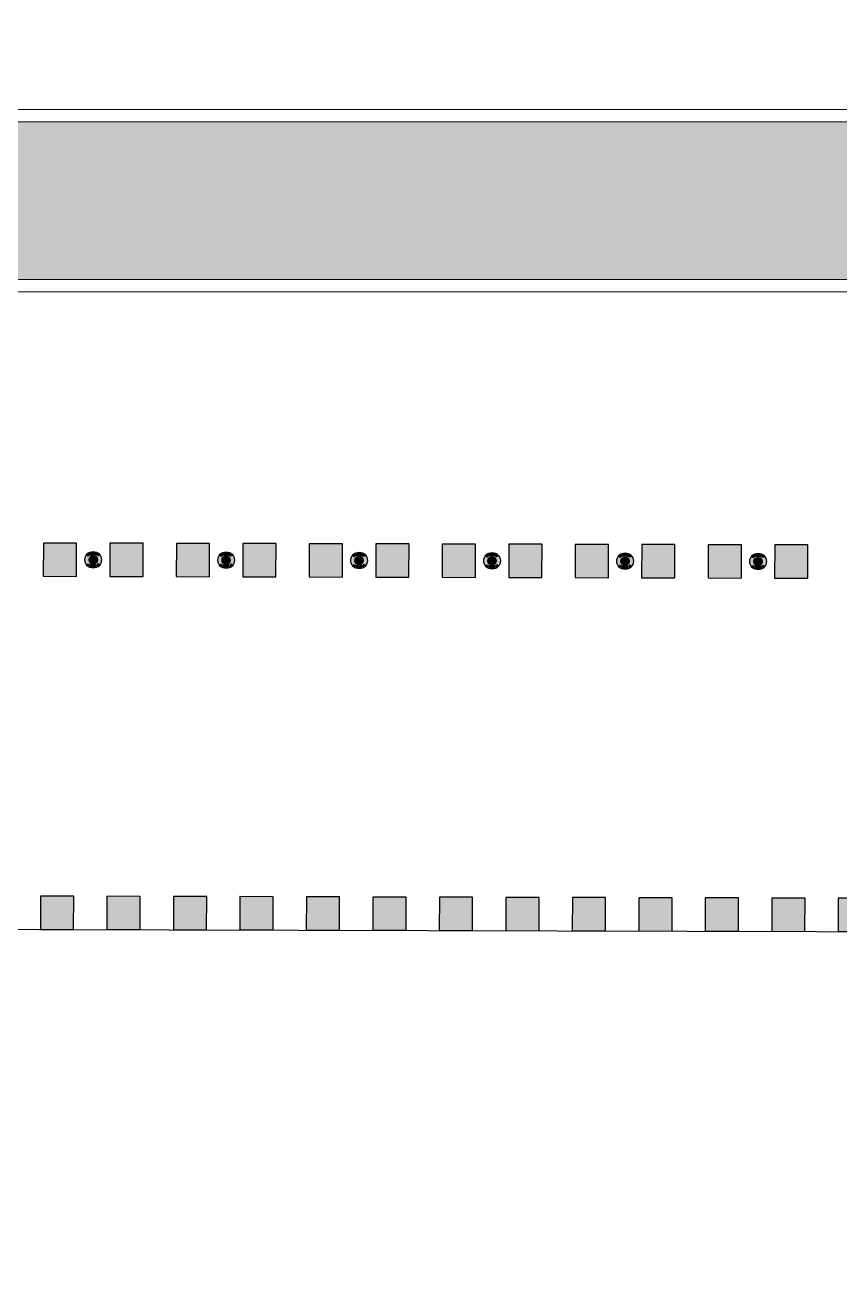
# Model space of a CAD drawing. Header units: metres. Extents: x 668617 to 675126, y 2286318 to 2293677.
# Drawn here: x 669249.54 to 669259.34, y 2287198.69 to 2287213.88 of the extents above; entities that cross this region are included whole.
import ezdxf

# ---------------------------------------------------------------- set-up
doc = ezdxf.new("R2010")
doc.units = ezdxf.units.M
doc.header["$MEASUREMENT"] = 0
for name, color, linetype in [('CU_VEGETACION', 54, 'Continuous'), ('DMTG-B-CuadrosVerdes', 94, 'Continuous'), ('DMTG-M-VIALETON', 92, 'Continuous'), ('DMTG-PB-BANQUETAS', 251, 'Continuous')]:
    doc.layers.add(name, color=color, linetype=linetype)

# ---------------------------------------------------------------- blocks, each defined once
blk = doc.blocks.new('*U124')
h = blk.add_hatch(color=256)
h.dxf.hatch_style = 1
h.paths.add_polyline_path([(9.624, 4.25), (10.024, 4.25), (10.024, 4.65), (9.624, 4.65)])
h = blk.add_hatch(color=256)
h.dxf.hatch_style = 1
h.paths.add_polyline_path([(9.624, 4.25), (10.024, 4.25), (10.024, 4.65), (9.624, 4.65)])
h = blk.add_hatch(color=256)
h.dxf.hatch_style = 1
h.paths.add_polyline_path([(10.424, 4.25), (10.824, 4.25), (10.824, 4.65), (10.424, 4.65)])
h = blk.add_hatch(color=256)
h.dxf.hatch_style = 1
h.paths.add_polyline_path([(10.424, 4.25), (10.824, 4.25), (10.824, 4.65), (10.424, 4.65)])
h = blk.add_hatch(color=256)
h.dxf.hatch_style = 1
h.paths.add_polyline_path([(11.224, 4.25), (11.624, 4.25), (11.624, 4.65), (11.224, 4.65)])
h = blk.add_hatch(color=256)
h.dxf.hatch_style = 1
h.paths.add_polyline_path([(11.224, 4.25), (11.624, 4.25), (11.624, 4.65), (11.224, 4.65)])
h = blk.add_hatch(color=256)
h.dxf.hatch_style = 1
h.paths.add_polyline_path([(12.024, 4.25), (12.424, 4.25), (12.424, 4.65), (12.024, 4.65)])
h = blk.add_hatch(color=256)
h.dxf.hatch_style = 1
h.paths.add_polyline_path([(12.024, 4.25), (12.424, 4.25), (12.424, 4.65), (12.024, 4.65)])
h = blk.add_hatch(color=256)
h.dxf.hatch_style = 1
h.paths.add_polyline_path([(12.824, 4.25), (13.224, 4.25), (13.224, 4.65), (12.824, 4.65)])
h = blk.add_hatch(color=256)
h.dxf.hatch_style = 1
h.paths.add_polyline_path([(12.824, 4.25), (13.224, 4.25), (13.224, 4.65), (12.824, 4.65)])
h = blk.add_hatch(color=256)
h.dxf.hatch_style = 1
h.paths.add_polyline_path([(13.624, 4.25), (14.024, 4.25), (14.024, 4.65), (13.624, 4.65)])
h = blk.add_hatch(color=256)
h.dxf.hatch_style = 1
h.paths.add_polyline_path([(13.624, 4.25), (14.024, 4.25), (14.024, 4.65), (13.624, 4.65)])
h = blk.add_hatch(color=256)
h.dxf.hatch_style = 1
h.paths.add_polyline_path([(14.424, 4.25), (14.824, 4.25), (14.824, 4.65), (14.424, 4.65)])
h = blk.add_hatch(color=256)
h.dxf.hatch_style = 1
h.paths.add_polyline_path([(14.424, 4.25), (14.824, 4.25), (14.824, 4.65), (14.424, 4.65)])
h = blk.add_hatch(color=256)
h.dxf.hatch_style = 1
h.paths.add_polyline_path([(15.224, 4.25), (15.624, 4.25), (15.624, 4.65), (15.224, 4.65)])
h = blk.add_hatch(color=256)
h.dxf.hatch_style = 1
h.paths.add_polyline_path([(15.224, 4.25), (15.624, 4.25), (15.624, 4.65), (15.224, 4.65)])
h = blk.add_hatch(color=256)
h.dxf.hatch_style = 1
h.paths.add_polyline_path([(16.024, 4.25), (16.424, 4.25), (16.424, 4.65), (16.024, 4.65)])
h = blk.add_hatch(color=256)
h.dxf.hatch_style = 1
h.paths.add_polyline_path([(16.024, 4.25), (16.424, 4.25), (16.424, 4.65), (16.024, 4.65)])
h = blk.add_hatch(color=256)
h.dxf.hatch_style = 1
h.paths.add_polyline_path([(16.824, 4.25), (17.224, 4.25), (17.224, 4.65), (16.824, 4.65)])
h = blk.add_hatch(color=256)
h.dxf.hatch_style = 1
h.paths.add_polyline_path([(16.824, 4.25), (17.224, 4.25), (17.224, 4.65), (16.824, 4.65)])
h = blk.add_hatch(color=256)
h.dxf.hatch_style = 1
h.paths.add_polyline_path([(17.624, 4.25), (18.024, 4.25), (18.024, 4.65), (17.624, 4.65)])
h = blk.add_hatch(color=256)
h.dxf.hatch_style = 1
h.paths.add_polyline_path([(17.624, 4.25), (18.024, 4.25), (18.024, 4.65), (17.624, 4.65)])
h = blk.add_hatch(color=256)
h.dxf.hatch_style = 1
h.paths.add_polyline_path([(18.424, 4.25), (18.824, 4.25), (18.824, 4.65), (18.424, 4.65)])
h = blk.add_hatch(color=256)
h.dxf.hatch_style = 1
h.paths.add_polyline_path([(18.424, 4.25), (18.824, 4.25), (18.824, 4.65), (18.424, 4.65)])
h = blk.add_hatch(color=256)
h.dxf.hatch_style = 1
h.paths.add_polyline_path([(9.6, 0), (10, 0), (10, 0.4), (9.6, 0.4)])
h = blk.add_hatch(color=256)
h.dxf.hatch_style = 1
h.paths.add_polyline_path([(9.6, 0), (10, 0), (10, 0.4), (9.6, 0.4)])
h = blk.add_hatch(color=256)
h.dxf.hatch_style = 1
h.paths.add_polyline_path([(10.4, 0), (10.8, 0), (10.8, 0.4), (10.4, 0.4)])
h = blk.add_hatch(color=256)
h.dxf.hatch_style = 1
h.paths.add_polyline_path([(10.4, 0), (10.8, 0), (10.8, 0.4), (10.4, 0.4)])
h = blk.add_hatch(color=256)
h.dxf.hatch_style = 1
h.paths.add_polyline_path([(11.2, 0), (11.6, 0), (11.6, 0.4), (11.2, 0.4)])
h = blk.add_hatch(color=256)
h.dxf.hatch_style = 1
h.paths.add_polyline_path([(11.2, 0), (11.6, 0), (11.6, 0.4), (11.2, 0.4)])
h = blk.add_hatch(color=256)
h.dxf.hatch_style = 1
h.paths.add_polyline_path([(12, 0), (12.4, 0), (12.4, 0.4), (12, 0.4)])
h = blk.add_hatch(color=256)
h.dxf.hatch_style = 1
h.paths.add_polyline_path([(12, 0), (12.4, 0), (12.4, 0.4), (12, 0.4)])
h = blk.add_hatch(color=256)
h.dxf.hatch_style = 1
h.paths.add_polyline_path([(12.8, 0), (13.2, 0), (13.2, 0.4), (12.8, 0.4)])
h = blk.add_hatch(color=256)
h.dxf.hatch_style = 1
h.paths.add_polyline_path([(12.8, 0), (13.2, 0), (13.2, 0.4), (12.8, 0.4)])
h = blk.add_hatch(color=256)
h.dxf.hatch_style = 1
h.paths.add_polyline_path([(13.6, 0), (14, 0), (14, 0.4), (13.6, 0.4)])
h = blk.add_hatch(color=256)
h.dxf.hatch_style = 1
h.paths.add_polyline_path([(13.6, 0), (14, 0), (14, 0.4), (13.6, 0.4)])
h = blk.add_hatch(color=256)
h.dxf.hatch_style = 1
h.paths.add_polyline_path([(14.4, 0), (14.8, 0), (14.8, 0.4), (14.4, 0.4)])
h = blk.add_hatch(color=256)
h.dxf.hatch_style = 1
h.paths.add_polyline_path([(14.4, 0), (14.8, 0), (14.8, 0.4), (14.4, 0.4)])
h = blk.add_hatch(color=256)
h.dxf.hatch_style = 1
h.paths.add_polyline_path([(15.2, 0), (15.6, 0), (15.6, 0.4), (15.2, 0.4)])
h = blk.add_hatch(color=256)
h.dxf.hatch_style = 1
h.paths.add_polyline_path([(15.2, 0), (15.6, 0), (15.6, 0.4), (15.2, 0.4)])
h = blk.add_hatch(color=256)
h.dxf.hatch_style = 1
h.paths.add_polyline_path([(16, 0), (16.4, 0), (16.4, 0.4), (16, 0.4)])
h = blk.add_hatch(color=256)
h.dxf.hatch_style = 1
h.paths.add_polyline_path([(16, 0), (16.4, 0), (16.4, 0.4), (16, 0.4)])
h = blk.add_hatch(color=256)
h.dxf.hatch_style = 1
h.paths.add_polyline_path([(16.8, 0), (17.2, 0), (17.2, 0.4), (16.8, 0.4)])
h = blk.add_hatch(color=256)
h.dxf.hatch_style = 1
h.paths.add_polyline_path([(16.8, 0), (17.2, 0), (17.2, 0.4), (16.8, 0.4)])
h = blk.add_hatch(color=256)
h.dxf.hatch_style = 1
h.paths.add_polyline_path([(17.6, 0), (18, 0), (18, 0.4), (17.6, 0.4)])
h = blk.add_hatch(color=256)
h.dxf.hatch_style = 1
h.paths.add_polyline_path([(17.6, 0), (18, 0), (18, 0.4), (17.6, 0.4)])
h = blk.add_hatch(color=256)
h.dxf.hatch_style = 1
h.paths.add_polyline_path([(18.4, 0), (18.8, 0), (18.8, 0.4), (18.4, 0.4)])
h = blk.add_hatch(color=256)
h.dxf.hatch_style = 1
h.paths.add_polyline_path([(18.4, 0), (18.8, 0), (18.8, 0.4), (18.4, 0.4)])
h = blk.add_hatch(color=256)
h.dxf.hatch_style = 1
h.paths.add_polyline_path([(19.2, 0), (19.6, 0), (19.6, 0.4), (19.2, 0.4)])
h = blk.add_hatch(color=256)
h.dxf.hatch_style = 1
h.paths.add_polyline_path([(19.2, 0), (19.6, 0), (19.6, 0.4), (19.2, 0.4)])
for points in [[(9.624, 4.25), (10.024, 4.25), (10.024, 4.65), (9.624, 4.65)], [(9.624, 4.25), (10.024, 4.25), (10.024, 4.65), (9.624, 4.65)], [(10.424, 4.25), (10.824, 4.25), (10.824, 4.65), (10.424, 4.65)], [(10.424, 4.25), (10.824, 4.25), (10.824, 4.65), (10.424, 4.65)], [(11.224, 4.25), (11.624, 4.25), (11.624, 4.65), (11.224, 4.65)], [(11.224, 4.25), (11.624, 4.25), (11.624, 4.65), (11.224, 4.65)], [(12.024, 4.25), (12.424, 4.25), (12.424, 4.65), (12.024, 4.65)], [(12.024, 4.25), (12.424, 4.25), (12.424, 4.65), (12.024, 4.65)], [(12.824, 4.25), (13.224, 4.25), (13.224, 4.65), (12.824, 4.65)], [(12.824, 4.25), (13.224, 4.25), (13.224, 4.65), (12.824, 4.65)], [(13.624, 4.25), (14.024, 4.25), (14.024, 4.65), (13.624, 4.65)], [(13.624, 4.25), (14.024, 4.25), (14.024, 4.65), (13.624, 4.65)], [(14.424, 4.25), (14.824, 4.25), (14.824, 4.65), (14.424, 4.65)], [(14.424, 4.25), (14.824, 4.25), (14.824, 4.65), (14.424, 4.65)], [(15.224, 4.25), (15.624, 4.25), (15.624, 4.65), (15.224, 4.65)], [(15.224, 4.25), (15.624, 4.25), (15.624, 4.65), (15.224, 4.65)], [(16.024, 4.25), (16.424, 4.25), (16.424, 4.65), (16.024, 4.65)], [(16.024, 4.25), (16.424, 4.25), (16.424, 4.65), (16.024, 4.65)], [(16.824, 4.25), (17.224, 4.25), (17.224, 4.65), (16.824, 4.65)], [(16.824, 4.25), (17.224, 4.25), (17.224, 4.65), (16.824, 4.65)], [(17.624, 4.25), (18.024, 4.25), (18.024, 4.65), (17.624, 4.65)], [(17.624, 4.25), (18.024, 4.25), (18.024, 4.65), (17.624, 4.65)], [(18.424, 4.25), (18.824, 4.25), (18.824, 4.65), (18.424, 4.65)], [(18.424, 4.25), (18.824, 4.25), (18.824, 4.65), (18.424, 4.65)], [(9.6, 0), (10, 0), (10, 0.4), (9.6, 0.4)], [(9.6, 0), (10, 0), (10, 0.4), (9.6, 0.4)], [(10.4, 0), (10.8, 0), (10.8, 0.4), (10.4, 0.4)], [(10.4, 0), (10.8, 0), (10.8, 0.4), (10.4, 0.4)], [(11.2, 0), (11.6, 0), (11.6, 0.4), (11.2, 0.4)], [(11.2, 0), (11.6, 0), (11.6, 0.4), (11.2, 0.4)], [(12, 0), (12.4, 0), (12.4, 0.4), (12, 0.4)], [(12, 0), (12.4, 0), (12.4, 0.4), (12, 0.4)], [(12.8, 0), (13.2, 0), (13.2, 0.4), (12.8, 0.4)], [(12.8, 0), (13.2, 0), (13.2, 0.4), (12.8, 0.4)], [(13.6, 0), (14, 0), (14, 0.4), (13.6, 0.4)], [(13.6, 0), (14, 0), (14, 0.4), (13.6, 0.4)], [(14.4, 0), (14.8, 0), (14.8, 0.4), (14.4, 0.4)], [(14.4, 0), (14.8, 0), (14.8, 0.4), (14.4, 0.4)], [(15.2, 0), (15.6, 0), (15.6, 0.4), (15.2, 0.4)], [(15.2, 0), (15.6, 0), (15.6, 0.4), (15.2, 0.4)], [(16, 0), (16.4, 0), (16.4, 0.4), (16, 0.4)], [(16, 0), (16.4, 0), (16.4, 0.4), (16, 0.4)], [(16.8, 0), (17.2, 0), (17.2, 0.4), (16.8, 0.4)], [(16.8, 0), (17.2, 0), (17.2, 0.4), (16.8, 0.4)], [(17.6, 0), (18, 0), (18, 0.4), (17.6, 0.4)], [(17.6, 0), (18, 0), (18, 0.4), (17.6, 0.4)], [(18.4, 0), (18.8, 0), (18.8, 0.4), (18.4, 0.4)], [(18.4, 0), (18.8, 0), (18.8, 0.4), (18.4, 0.4)], [(19.2, 0), (19.6, 0), (19.6, 0.4), (19.2, 0.4)], [(19.2, 0), (19.6, 0), (19.6, 0.4), (19.2, 0.4)]]:
    blk.add_lwpolyline(points, close=True)
blk = doc.blocks.new('*U85')
at = {"true_color": 0x58ba48}
h = blk.add_hatch(color=85, dxfattribs=at)
h.dxf.hatch_style = 1
h.paths.add_polyline_path([(22.992, 11.001, 1), (23.092, 11.001, 1)], flags=0)
h.paths.add_polyline_path([(22.991, 11.069), (22.98, 11.08, 0.062746), (22.963, 11.062), (22.973, 11.052, 0.413879), (22.991, 11.052, 0.414549)], flags=17)
h.paths.add_polyline_path([(22.988, 11.06, -1), (22.976, 11.06, -1)], flags=16)
h.paths.add_polyline_path([(22.992, 11.001, 1), (23.092, 11.001, 1)], flags=16)
h.paths.add_polyline_path([(23.103, 11.08), (23.092, 11.069, 0.413879), (23.092, 11.052, 0.414549), (23.11, 11.052), (23.121, 11.062, 0.062746)], flags=17)
h.paths.add_polyline_path([(23.107, 11.06, -1), (23.095, 11.06, -1)], flags=16)
h.paths.add_polyline_path([(23.121, 10.94), (23.11, 10.95, 0.413879), (23.092, 10.95, 0.414549), (23.092, 10.933), (23.103, 10.922, 0.062746)], flags=17)
h.paths.add_polyline_path([(23.095, 10.942, -1), (23.107, 10.942, -1)], flags=16)
h.paths.add_polyline_path([(22.991, 10.95, 0.414549), (22.973, 10.95), (22.963, 10.94, 0.062746), (22.98, 10.922), (22.991, 10.933, 0.413879)], flags=17)
h.paths.add_polyline_path([(22.976, 10.942, -1), (22.988, 10.942, -1)], flags=16)
h.paths.add_polyline_path([(23.121, 11.062), (23.11, 11.052, -0.414549), (23.092, 11.052, -0.413879), (23.092, 11.069), (23.103, 11.08, 0.342564), (22.98, 11.08), (22.991, 11.069, -0.414549), (22.991, 11.052, -0.413879), (22.973, 11.052), (22.963, 11.062, 0.166532), (22.942, 11.001, 0.166532), (22.963, 10.94), (22.973, 10.95, -0.414549), (22.991, 10.95, -0.413879), (22.991, 10.933), (22.98, 10.922, 0.342564), (23.103, 10.922), (23.092, 10.933, -0.414549), (23.092, 10.95, -0.413879), (23.11, 10.95), (23.121, 10.94, 0.166532), (23.142, 11.001, 0.166532)])
h.paths.add_polyline_path([(23.092, 11.001, -1), (22.992, 11.001, -1)], flags=0)
h.paths.add_polyline_path([(23.071, 11.056, 0.245947), (23.013, 11.056), (23.001, 11.078, -0.245947), (23.082, 11.078)], flags=16)
h.paths.add_polyline_path([(23.071, 10.946), (23.082, 10.923, -0.245947), (23.001, 10.923), (23.013, 10.946, 0.245947)], flags=16)
h = blk.add_hatch(color=85, dxfattribs=at)
h.dxf.hatch_style = 1
h.paths.add_polyline_path([(24.592, 11.001, 1), (24.692, 11.001, 1)], flags=0)
h.paths.add_polyline_path([(24.591, 11.069), (24.58, 11.08, 0.062746), (24.563, 11.062), (24.573, 11.052, 0.413879), (24.591, 11.052, 0.414549)], flags=17)
h.paths.add_polyline_path([(24.588, 11.06, -1), (24.576, 11.06, -1)], flags=16)
h.paths.add_polyline_path([(24.592, 11.001, 1), (24.692, 11.001, 1)], flags=16)
h.paths.add_polyline_path([(24.703, 11.08), (24.692, 11.069, 0.413879), (24.692, 11.052, 0.414549), (24.71, 11.052), (24.721, 11.062, 0.062746)], flags=17)
h.paths.add_polyline_path([(24.707, 11.06, -1), (24.695, 11.06, -1)], flags=16)
h.paths.add_polyline_path([(24.721, 10.94), (24.71, 10.95, 0.413879), (24.692, 10.95, 0.414549), (24.692, 10.933), (24.703, 10.922, 0.062746)], flags=17)
h.paths.add_polyline_path([(24.695, 10.942, -1), (24.707, 10.942, -1)], flags=16)
h.paths.add_polyline_path([(24.591, 10.95, 0.414549), (24.573, 10.95), (24.563, 10.94, 0.062746), (24.58, 10.922), (24.591, 10.933, 0.413879)], flags=17)
h.paths.add_polyline_path([(24.576, 10.942, -1), (24.588, 10.942, -1)], flags=16)
h.paths.add_polyline_path([(24.721, 11.062), (24.71, 11.052, -0.414549), (24.692, 11.052, -0.413879), (24.692, 11.069), (24.703, 11.08, 0.342564), (24.58, 11.08), (24.591, 11.069, -0.414549), (24.591, 11.052, -0.413879), (24.573, 11.052), (24.563, 11.062, 0.166532), (24.542, 11.001, 0.166532), (24.563, 10.94), (24.573, 10.95, -0.414549), (24.591, 10.95, -0.413879), (24.591, 10.933), (24.58, 10.922, 0.342564), (24.703, 10.922), (24.692, 10.933, -0.414549), (24.692, 10.95, -0.413879), (24.71, 10.95), (24.721, 10.94, 0.166532), (24.742, 11.001, 0.166532)])
h.paths.add_polyline_path([(24.692, 11.001, -1), (24.592, 11.001, -1)], flags=0)
h.paths.add_polyline_path([(24.671, 11.056, 0.245947), (24.613, 11.056), (24.601, 11.078, -0.245947), (24.682, 11.078)], flags=16)
h.paths.add_polyline_path([(24.671, 10.946), (24.682, 10.923, -0.245947), (24.601, 10.923), (24.613, 10.946, 0.245947)], flags=16)
h = blk.add_hatch(color=85, dxfattribs=at)
h.dxf.hatch_style = 1
h.paths.add_polyline_path([(26.192, 11.001, 1), (26.292, 11.001, 1)], flags=0)
h.paths.add_polyline_path([(26.191, 11.069), (26.18, 11.08, 0.062746), (26.163, 11.062), (26.173, 11.052, 0.413879), (26.191, 11.052, 0.414549)], flags=17)
h.paths.add_polyline_path([(26.188, 11.06, -1), (26.176, 11.06, -1)], flags=16)
h.paths.add_polyline_path([(26.192, 11.001, 1), (26.292, 11.001, 1)], flags=16)
h.paths.add_polyline_path([(26.303, 11.08), (26.292, 11.069, 0.413879), (26.292, 11.052, 0.414549), (26.31, 11.052), (26.321, 11.062, 0.062746)], flags=17)
h.paths.add_polyline_path([(26.307, 11.06, -1), (26.295, 11.06, -1)], flags=16)
h.paths.add_polyline_path([(26.321, 10.94), (26.31, 10.95, 0.413879), (26.292, 10.95, 0.414549), (26.292, 10.933), (26.303, 10.922, 0.062746)], flags=17)
h.paths.add_polyline_path([(26.295, 10.942, -1), (26.307, 10.942, -1)], flags=16)
h.paths.add_polyline_path([(26.191, 10.95, 0.414549), (26.173, 10.95), (26.163, 10.94, 0.062746), (26.18, 10.922), (26.191, 10.933, 0.413879)], flags=17)
h.paths.add_polyline_path([(26.176, 10.942, -1), (26.188, 10.942, -1)], flags=16)
h.paths.add_polyline_path([(26.321, 11.062), (26.31, 11.052, -0.414549), (26.292, 11.052, -0.413879), (26.292, 11.069), (26.303, 11.08, 0.342564), (26.18, 11.08), (26.191, 11.069, -0.414549), (26.191, 11.052, -0.413879), (26.173, 11.052), (26.163, 11.062, 0.166532), (26.142, 11.001, 0.166532), (26.163, 10.94), (26.173, 10.95, -0.414549), (26.191, 10.95, -0.413879), (26.191, 10.933), (26.18, 10.922, 0.342564), (26.303, 10.922), (26.292, 10.933, -0.414549), (26.292, 10.95, -0.413879), (26.31, 10.95), (26.321, 10.94, 0.166532), (26.342, 11.001, 0.166532)])
h.paths.add_polyline_path([(26.292, 11.001, -1), (26.192, 11.001, -1)], flags=0)
h.paths.add_polyline_path([(26.271, 11.056, 0.245947), (26.213, 11.056), (26.201, 11.078, -0.245947), (26.282, 11.078)], flags=16)
h.paths.add_polyline_path([(26.271, 10.946), (26.282, 10.923, -0.245947), (26.201, 10.923), (26.213, 10.946, 0.245947)], flags=16)
h = blk.add_hatch(color=85, dxfattribs=at)
h.dxf.hatch_style = 1
h.paths.add_polyline_path([(27.792, 11.001, 1), (27.892, 11.001, 1)], flags=0)
h.paths.add_polyline_path([(27.791, 11.069), (27.78, 11.08, 0.062746), (27.763, 11.062), (27.773, 11.052, 0.413879), (27.791, 11.052, 0.414549)], flags=17)
h.paths.add_polyline_path([(27.788, 11.06, -1), (27.776, 11.06, -1)], flags=16)
h.paths.add_polyline_path([(27.792, 11.001, 1), (27.892, 11.001, 1)], flags=16)
h.paths.add_polyline_path([(27.903, 11.08), (27.892, 11.069, 0.413879), (27.892, 11.052, 0.414549), (27.91, 11.052), (27.921, 11.062, 0.062746)], flags=17)
h.paths.add_polyline_path([(27.907, 11.06, -1), (27.895, 11.06, -1)], flags=16)
h.paths.add_polyline_path([(27.921, 10.94), (27.91, 10.95, 0.413879), (27.892, 10.95, 0.414549), (27.892, 10.933), (27.903, 10.922, 0.062746)], flags=17)
h.paths.add_polyline_path([(27.895, 10.942, -1), (27.907, 10.942, -1)], flags=16)
h.paths.add_polyline_path([(27.791, 10.95, 0.414549), (27.773, 10.95), (27.763, 10.94, 0.062746), (27.78, 10.922), (27.791, 10.933, 0.413879)], flags=17)
h.paths.add_polyline_path([(27.776, 10.942, -1), (27.788, 10.942, -1)], flags=16)
h.paths.add_polyline_path([(27.921, 11.062), (27.91, 11.052, -0.414549), (27.892, 11.052, -0.413879), (27.892, 11.069), (27.903, 11.08, 0.342564), (27.78, 11.08), (27.791, 11.069, -0.414549), (27.791, 11.052, -0.413879), (27.773, 11.052), (27.763, 11.062, 0.166532), (27.742, 11.001, 0.166532), (27.763, 10.94), (27.773, 10.95, -0.414549), (27.791, 10.95, -0.413879), (27.791, 10.933), (27.78, 10.922, 0.342564), (27.903, 10.922), (27.892, 10.933, -0.414549), (27.892, 10.95, -0.413879), (27.91, 10.95), (27.921, 10.94, 0.166532), (27.942, 11.001, 0.166532)])
h.paths.add_polyline_path([(27.892, 11.001, -1), (27.792, 11.001, -1)], flags=0)
h.paths.add_polyline_path([(27.871, 11.056, 0.245947), (27.813, 11.056), (27.801, 11.078, -0.245947), (27.882, 11.078)], flags=16)
h.paths.add_polyline_path([(27.871, 10.946), (27.882, 10.923, -0.245947), (27.801, 10.923), (27.813, 10.946, 0.245947)], flags=16)
h = blk.add_hatch(color=85, dxfattribs=at)
h.dxf.hatch_style = 1
h.paths.add_polyline_path([(29.392, 11.001, 1), (29.492, 11.001, 1)], flags=0)
h.paths.add_polyline_path([(29.391, 11.069), (29.38, 11.08, 0.062746), (29.363, 11.062), (29.373, 11.052, 0.413879), (29.391, 11.052, 0.414549)], flags=17)
h.paths.add_polyline_path([(29.388, 11.06, -1), (29.376, 11.06, -1)], flags=16)
h.paths.add_polyline_path([(29.392, 11.001, 1), (29.492, 11.001, 1)], flags=16)
h.paths.add_polyline_path([(29.503, 11.08), (29.492, 11.069, 0.413879), (29.492, 11.052, 0.414549), (29.51, 11.052), (29.521, 11.062, 0.062746)], flags=17)
h.paths.add_polyline_path([(29.507, 11.06, -1), (29.495, 11.06, -1)], flags=16)
h.paths.add_polyline_path([(29.521, 10.94), (29.51, 10.95, 0.413879), (29.492, 10.95, 0.414549), (29.492, 10.933), (29.503, 10.922, 0.062746)], flags=17)
h.paths.add_polyline_path([(29.495, 10.942, -1), (29.507, 10.942, -1)], flags=16)
h.paths.add_polyline_path([(29.391, 10.95, 0.414549), (29.373, 10.95), (29.363, 10.94, 0.062746), (29.38, 10.922), (29.391, 10.933, 0.413879)], flags=17)
h.paths.add_polyline_path([(29.376, 10.942, -1), (29.388, 10.942, -1)], flags=16)
h.paths.add_polyline_path([(29.521, 11.062), (29.51, 11.052, -0.414549), (29.492, 11.052, -0.413879), (29.492, 11.069), (29.503, 11.08, 0.342564), (29.38, 11.08), (29.391, 11.069, -0.414549), (29.391, 11.052, -0.413879), (29.373, 11.052), (29.363, 11.062, 0.166532), (29.342, 11.001, 0.166532), (29.363, 10.94), (29.373, 10.95, -0.414549), (29.391, 10.95, -0.413879), (29.391, 10.933), (29.38, 10.922, 0.342564), (29.503, 10.922), (29.492, 10.933, -0.414549), (29.492, 10.95, -0.413879), (29.51, 10.95), (29.521, 10.94, 0.166532), (29.542, 11.001, 0.166532)])
h.paths.add_polyline_path([(29.492, 11.001, -1), (29.392, 11.001, -1)], flags=0)
h.paths.add_polyline_path([(29.471, 11.056, 0.245947), (29.413, 11.056), (29.401, 11.078, -0.245947), (29.482, 11.078)], flags=16)
h.paths.add_polyline_path([(29.471, 10.946), (29.482, 10.923, -0.245947), (29.401, 10.923), (29.413, 10.946, 0.245947)], flags=16)
h = blk.add_hatch(color=85, dxfattribs=at)
h.dxf.hatch_style = 1
h.paths.add_polyline_path([(30.992, 11.001, 1), (31.092, 11.001, 1)], flags=0)
h.paths.add_polyline_path([(30.991, 11.069), (30.98, 11.08, 0.062746), (30.963, 11.062), (30.973, 11.052, 0.413879), (30.991, 11.052, 0.414549)], flags=17)
h.paths.add_polyline_path([(30.988, 11.06, -1), (30.976, 11.06, -1)], flags=16)
h.paths.add_polyline_path([(30.992, 11.001, 1), (31.092, 11.001, 1)], flags=16)
h.paths.add_polyline_path([(31.103, 11.08), (31.092, 11.069, 0.413879), (31.092, 11.052, 0.414549), (31.11, 11.052), (31.121, 11.062, 0.062746)], flags=17)
h.paths.add_polyline_path([(31.107, 11.06, -1), (31.095, 11.06, -1)], flags=16)
h.paths.add_polyline_path([(31.121, 10.94), (31.11, 10.95, 0.413879), (31.092, 10.95, 0.414549), (31.092, 10.933), (31.103, 10.922, 0.062746)], flags=17)
h.paths.add_polyline_path([(31.095, 10.942, -1), (31.107, 10.942, -1)], flags=16)
h.paths.add_polyline_path([(30.991, 10.95, 0.414549), (30.973, 10.95), (30.963, 10.94, 0.062746), (30.98, 10.922), (30.991, 10.933, 0.413879)], flags=17)
h.paths.add_polyline_path([(30.976, 10.942, -1), (30.988, 10.942, -1)], flags=16)
h.paths.add_polyline_path([(31.121, 11.062), (31.11, 11.052, -0.414549), (31.092, 11.052, -0.413879), (31.092, 11.069), (31.103, 11.08, 0.342564), (30.98, 11.08), (30.991, 11.069, -0.414549), (30.991, 11.052, -0.413879), (30.973, 11.052), (30.963, 11.062, 0.166532), (30.942, 11.001, 0.166532), (30.963, 10.94), (30.973, 10.95, -0.414549), (30.991, 10.95, -0.413879), (30.991, 10.933), (30.98, 10.922, 0.342564), (31.103, 10.922), (31.092, 10.933, -0.414549), (31.092, 10.95, -0.413879), (31.11, 10.95), (31.121, 10.94, 0.166532), (31.142, 11.001, 0.166532)])
h.paths.add_polyline_path([(31.092, 11.001, -1), (30.992, 11.001, -1)], flags=0)
h.paths.add_polyline_path([(31.071, 11.056, 0.245947), (31.013, 11.056), (31.001, 11.078, -0.245947), (31.082, 11.078)], flags=16)
h.paths.add_polyline_path([(31.071, 10.946), (31.082, 10.923, -0.245947), (31.001, 10.923), (31.013, 10.946, 0.245947)], flags=16)
h = blk.add_hatch(color=85, dxfattribs=at)
h.dxf.hatch_style = 1
h.paths.add_polyline_path([(22.992, 11.001, 1), (23.092, 11.001, 1)])
at = {"true_color": 0xc7c8ca}
h = blk.add_hatch(color=9, dxfattribs=at)
h.dxf.hatch_style = 1
h.paths.add_polyline_path([(23.082, 11.078, 0.245947), (23.001, 11.078), (23.013, 11.056, -0.245947), (23.071, 11.056)])
h.paths.add_polyline_path([(23.082, 10.923), (23.071, 10.946, -0.245947), (23.013, 10.946), (23.001, 10.923, 0.245947)])
at = {"true_color": 0x58ba48}
h = blk.add_hatch(color=85, dxfattribs=at)
h.dxf.hatch_style = 1
h.paths.add_polyline_path([(24.592, 11.001, 1), (24.692, 11.001, 1)])
at = {"true_color": 0xc7c8ca}
h = blk.add_hatch(color=9, dxfattribs=at)
h.dxf.hatch_style = 1
h.paths.add_polyline_path([(24.682, 11.078, 0.245947), (24.601, 11.078), (24.613, 11.056, -0.245947), (24.671, 11.056)])
h.paths.add_polyline_path([(24.682, 10.923), (24.671, 10.946, -0.245947), (24.613, 10.946), (24.601, 10.923, 0.245947)])
at = {"true_color": 0x58ba48}
h = blk.add_hatch(color=85, dxfattribs=at)
h.dxf.hatch_style = 1
h.paths.add_polyline_path([(26.192, 11.001, 1), (26.292, 11.001, 1)])
at = {"true_color": 0xc7c8ca}
h = blk.add_hatch(color=9, dxfattribs=at)
h.dxf.hatch_style = 1
h.paths.add_polyline_path([(26.282, 11.078, 0.245947), (26.201, 11.078), (26.213, 11.056, -0.245947), (26.271, 11.056)])
h.paths.add_polyline_path([(26.282, 10.923), (26.271, 10.946, -0.245947), (26.213, 10.946), (26.201, 10.923, 0.245947)])
at = {"true_color": 0x58ba48}
h = blk.add_hatch(color=85, dxfattribs=at)
h.dxf.hatch_style = 1
h.paths.add_polyline_path([(27.792, 11.001, 1), (27.892, 11.001, 1)])
at = {"true_color": 0xc7c8ca}
h = blk.add_hatch(color=9, dxfattribs=at)
h.dxf.hatch_style = 1
h.paths.add_polyline_path([(27.882, 11.078, 0.245947), (27.801, 11.078), (27.813, 11.056, -0.245947), (27.871, 11.056)])
h.paths.add_polyline_path([(27.882, 10.923), (27.871, 10.946, -0.245947), (27.813, 10.946), (27.801, 10.923, 0.245947)])
at = {"true_color": 0x58ba48}
h = blk.add_hatch(color=85, dxfattribs=at)
h.dxf.hatch_style = 1
h.paths.add_polyline_path([(29.392, 11.001, 1), (29.492, 11.001, 1)])
at = {"true_color": 0xc7c8ca}
h = blk.add_hatch(color=9, dxfattribs=at)
h.dxf.hatch_style = 1
h.paths.add_polyline_path([(29.482, 11.078, 0.245947), (29.401, 11.078), (29.413, 11.056, -0.245947), (29.471, 11.056)])
h.paths.add_polyline_path([(29.482, 10.923), (29.471, 10.946, -0.245947), (29.413, 10.946), (29.401, 10.923, 0.245947)])
at = {"true_color": 0x58ba48}
h = blk.add_hatch(color=85, dxfattribs=at)
h.dxf.hatch_style = 1
h.paths.add_polyline_path([(30.992, 11.001, 1), (31.092, 11.001, 1)])
at = {"true_color": 0xc7c8ca}
h = blk.add_hatch(color=9, dxfattribs=at)
h.dxf.hatch_style = 1
h.paths.add_polyline_path([(31.082, 11.078, 0.245947), (31.001, 11.078), (31.013, 11.056, -0.245947), (31.071, 11.056)])
h.paths.add_polyline_path([(31.082, 10.923), (31.071, 10.946, -0.245947), (31.013, 10.946), (31.001, 10.923, 0.245947)])
for points in [[(23.042, 10.901), (23.042, 11.101)], [(24.642, 10.901), (24.642, 11.101)], [(26.242, 10.901), (26.242, 11.101)], [(27.842, 10.901), (27.842, 11.101)], [(29.442, 10.901), (29.442, 11.101)], [(31.042, 10.901), (31.042, 11.101)]]:
    blk.add_lwpolyline(points)
at = {"color": 18, "true_color": 0x000000}
for points in [[(22.991, 11.069), (22.98, 11.08, 0.062746), (22.963, 11.062), (22.973, 11.052, 0.413879), (22.991, 11.052, 0.414549)], [(22.991, 10.933), (22.98, 10.922, -0.062746), (22.963, 10.94), (22.973, 10.95, -0.413879), (22.991, 10.95, -0.414549)], [(23.082, 11.078), (23.071, 11.056, 0.245947), (23.013, 11.056), (23.001, 11.078, -0.245947)], [(23.082, 10.923), (23.071, 10.946, -0.245947), (23.013, 10.946), (23.001, 10.923, 0.245947)], [(23.092, 11.069), (23.103, 11.08, -0.062746), (23.121, 11.062), (23.11, 11.052, -0.413879), (23.092, 11.052, -0.414549)], [(23.092, 10.933), (23.103, 10.922, 0.062746), (23.121, 10.94), (23.11, 10.95, 0.413879), (23.092, 10.95, 0.414549)], [(24.591, 11.069), (24.58, 11.08, 0.062746), (24.563, 11.062), (24.573, 11.052, 0.413879), (24.591, 11.052, 0.414549)], [(24.591, 10.933), (24.58, 10.922, -0.062746), (24.563, 10.94), (24.573, 10.95, -0.413879), (24.591, 10.95, -0.414549)], [(24.682, 11.078), (24.671, 11.056, 0.245947), (24.613, 11.056), (24.601, 11.078, -0.245947)], [(24.682, 10.923), (24.671, 10.946, -0.245947), (24.613, 10.946), (24.601, 10.923, 0.245947)], [(24.692, 11.069), (24.703, 11.08, -0.062746), (24.721, 11.062), (24.71, 11.052, -0.413879), (24.692, 11.052, -0.414549)], [(24.692, 10.933), (24.703, 10.922, 0.062746), (24.721, 10.94), (24.71, 10.95, 0.413879), (24.692, 10.95, 0.414549)], [(26.191, 11.069), (26.18, 11.08, 0.062746), (26.163, 11.062), (26.173, 11.052, 0.413879), (26.191, 11.052, 0.414549)], [(26.191, 10.933), (26.18, 10.922, -0.062746), (26.163, 10.94), (26.173, 10.95, -0.413879), (26.191, 10.95, -0.414549)], [(26.282, 11.078), (26.271, 11.056, 0.245947), (26.213, 11.056), (26.201, 11.078, -0.245947)], [(26.282, 10.923), (26.271, 10.946, -0.245947), (26.213, 10.946), (26.201, 10.923, 0.245947)], [(26.292, 11.069), (26.303, 11.08, -0.062746), (26.321, 11.062), (26.31, 11.052, -0.413879), (26.292, 11.052, -0.414549)], [(26.292, 10.933), (26.303, 10.922, 0.062746), (26.321, 10.94), (26.31, 10.95, 0.413879), (26.292, 10.95, 0.414549)], [(27.791, 11.069), (27.78, 11.08, 0.062746), (27.763, 11.062), (27.773, 11.052, 0.413879), (27.791, 11.052, 0.414549)], [(27.791, 10.933), (27.78, 10.922, -0.062746), (27.763, 10.94), (27.773, 10.95, -0.413879), (27.791, 10.95, -0.414549)], [(27.882, 11.078), (27.871, 11.056, 0.245947), (27.813, 11.056), (27.801, 11.078, -0.245947)], [(27.882, 10.923), (27.871, 10.946, -0.245947), (27.813, 10.946), (27.801, 10.923, 0.245947)], [(27.892, 11.069), (27.903, 11.08, -0.062746), (27.921, 11.062), (27.91, 11.052, -0.413879), (27.892, 11.052, -0.414549)], [(27.892, 10.933), (27.903, 10.922, 0.062746), (27.921, 10.94), (27.91, 10.95, 0.413879), (27.892, 10.95, 0.414549)], [(29.391, 11.069), (29.38, 11.08, 0.062746), (29.363, 11.062), (29.373, 11.052, 0.413879), (29.391, 11.052, 0.414549)], [(29.391, 10.933), (29.38, 10.922, -0.062746), (29.363, 10.94), (29.373, 10.95, -0.413879), (29.391, 10.95, -0.414549)], [(29.482, 11.078), (29.471, 11.056, 0.245947), (29.413, 11.056), (29.401, 11.078, -0.245947)], [(29.482, 10.923), (29.471, 10.946, -0.245947), (29.413, 10.946), (29.401, 10.923, 0.245947)], [(29.492, 11.069), (29.503, 11.08, -0.062746), (29.521, 11.062), (29.51, 11.052, -0.413879), (29.492, 11.052, -0.414549)], [(29.492, 10.933), (29.503, 10.922, 0.062746), (29.521, 10.94), (29.51, 10.95, 0.413879), (29.492, 10.95, 0.414549)], [(30.991, 11.069), (30.98, 11.08, 0.062746), (30.963, 11.062), (30.973, 11.052, 0.413879), (30.991, 11.052, 0.414549)], [(30.991, 10.933), (30.98, 10.922, -0.062746), (30.963, 10.94), (30.973, 10.95, -0.413879), (30.991, 10.95, -0.414549)], [(31.082, 11.078), (31.071, 11.056, 0.245947), (31.013, 11.056), (31.001, 11.078, -0.245947)], [(31.082, 10.923), (31.071, 10.946, -0.245947), (31.013, 10.946), (31.001, 10.923, 0.245947)], [(31.092, 11.069), (31.103, 11.08, -0.062746), (31.121, 11.062), (31.11, 11.052, -0.413879), (31.092, 11.052, -0.414549)], [(31.092, 10.933), (31.103, 10.922, 0.062746), (31.121, 10.94), (31.11, 10.95, 0.413879), (31.092, 10.95, 0.414549)]]:
    blk.add_lwpolyline(points, format="xyb", close=True, dxfattribs=at)
for centre, radius in [((23.042, 11.001), 0.1), ((24.642, 11.001), 0.1), ((26.242, 11.001), 0.1), ((27.842, 11.001), 0.1), ((29.442, 11.001), 0.1), ((31.042, 11.001), 0.1), ((22.982, 11.06), 0.00613), ((22.982, 10.942), 0.00613), ((23.042, 11.001), 0.05), ((23.101, 11.06), 0.00613), ((23.101, 10.942), 0.00613), ((24.582, 11.06), 0.00613), ((24.582, 10.942), 0.00613), ((24.642, 11.001), 0.05), ((24.701, 11.06), 0.00613), ((24.701, 10.942), 0.00613), ((26.182, 11.06), 0.00613), ((26.182, 10.942), 0.00613), ((26.242, 11.001), 0.05), ((26.301, 11.06), 0.00613), ((26.301, 10.942), 0.00613), ((27.782, 11.06), 0.00613), ((27.782, 10.942), 0.00613), ((27.842, 11.001), 0.05), ((27.901, 11.06), 0.00613), ((27.901, 10.942), 0.00613), ((29.382, 11.06), 0.00613), ((29.382, 10.942), 0.00613), ((29.442, 11.001), 0.05), ((29.501, 11.06), 0.00613), ((29.501, 10.942), 0.00613), ((30.982, 11.06), 0.00613), ((30.982, 10.942), 0.00613), ((31.042, 11.001), 0.05), ((31.101, 11.06), 0.00613), ((31.101, 10.942), 0.00613)]:
    blk.add_circle(centre, radius, dxfattribs=at)

msp = doc.modelspace()

# ---------------------------------------------------------------- hatches: boundary and pattern name
at = {"layer": 'CU_VEGETACION'}
h = msp.add_hatch(dxfattribs=at)
h.set_pattern_fill('GRASS', color=256, scale=0.25, angle=1.056706)
h.set_pattern_definition([(92.53632, (668987.63236, 2287172.38601), (-0.18442637, 0.16878067), [0.046875, -0.30667839]), (47.53632, (668987.63236, 2287172.386), (-0.18442637, 0.16878067), [0.046875, -0.203125]), (137.53632, (668987.63236, 2287172.386), (-0.16878067, -0.18442637), [0.046875, -0.203125])])
edge = h.paths.add_edge_path()
edge.add_arc((669034.37137, 2287211.70166), 0.95164, 94.767135, 269.699271, ccw=False)
edge.add_line((669034.29228, 2287212.65001), (669241.61273, 2287212.71906))
edge.add_line((669241.61273, 2287212.71906), (669365.5774, 2287212.76035))
edge.add_line((669365.5774, 2287212.76035), (669388.52584, 2287213.72772))
edge.add_line((669388.52584, 2287213.72772), (669388.51451, 2287212.83267))
edge.add_line((669388.51451, 2287212.83267), (669381.8469, 2287212.25465))
edge.add_line((669381.8469, 2287212.25465), (669365.30851, 2287210.86026))
edge.add_line((669365.30851, 2287210.86026), (669034.36637, 2287210.75003))

# ---------------------------------------------------------------- linework, layer by layer
at = {"layer": 'DMTG-PB-BANQUETAS', "flags": 128}
for points in [[(669034.36602, 2287210.60003, -0.95971921), (669034.28624, 2287212.80001), (669241.61268, 2287212.86906), (669365.57422, 2287212.91035), (669388.67783, 2287213.88426), (669388.66278, 2287212.69481), (669381.85959, 2287212.10519), (669365.31485, 2287210.71027)], [(669034.36637, 2287210.75003, -0.95672443), (669034.29228, 2287212.65001), (669241.61273, 2287212.71906), (669365.5774, 2287212.76035), (669388.52584, 2287213.72772), (669388.51451, 2287212.83267), (669381.8469, 2287212.25465), (669365.30851, 2287210.86026)], [(669278.63307, 2287198.92092), (669278.18845, 2287099.20632), (669278.25158, 2287098.54583), (669278.22869, 2287097.88299), (669278.12085, 2287097.22876), (669277.92916, 2287096.59316), (669277.65768, 2287095.98815), (669277.30951, 2287095.4237), (669276.89169, 2287094.90777), (669276.4113, 2287094.45031), (669275.8754, 2287094.05925), (669275.29403, 2287093.74053), (669274.67623, 2287093.49909), (669274.03203, 2287093.33884), (669273.37346, 2287093.2637), (669152.30329, 2287093.1237, -0.41299267), (669148.29872, 2287097.10239), (669148.08463, 2287199.04009, -0.41002513), (669152.01887, 2287203.04802), (669215.41864, 2287203.09034), (669274.64335, 2287202.93874, -0.41476991)]]:
    msp.add_lwpolyline(points, format="xyb", close=True, dxfattribs=at)

# ---------------------------------------------------------------- block references
at = {"layer": 'DMTG-B-CuadrosVerdes', "rotation": 359.8520218887179}
msp.add_blockref('*U124', (669240.11829, 2287203.02756), dxfattribs=at)
at = {"layer": 'DMTG-M-VIALETON', "rotation": 359.8534364097464}
msp.add_blockref('*U85', (669227.28369, 2287196.50866), dxfattribs=at)

doc.saveas('drawing.dxf')
